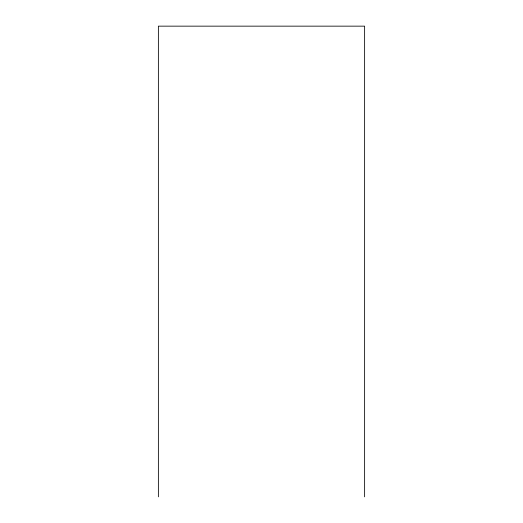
<?xml version="1.0" encoding="UTF-8"?>
<svg xmlns="http://www.w3.org/2000/svg" width="523" height="523" viewBox="0 0 523 523"><rect width="100%" height="100%" fill="white"/><g stroke="black" fill="none" stroke-linecap="round" stroke-linejoin="round"><path stroke-width="0.78" d="M364.623 496.85L364.623 26.15L158.377 26.15L158.377 496.85"/></g></svg>
